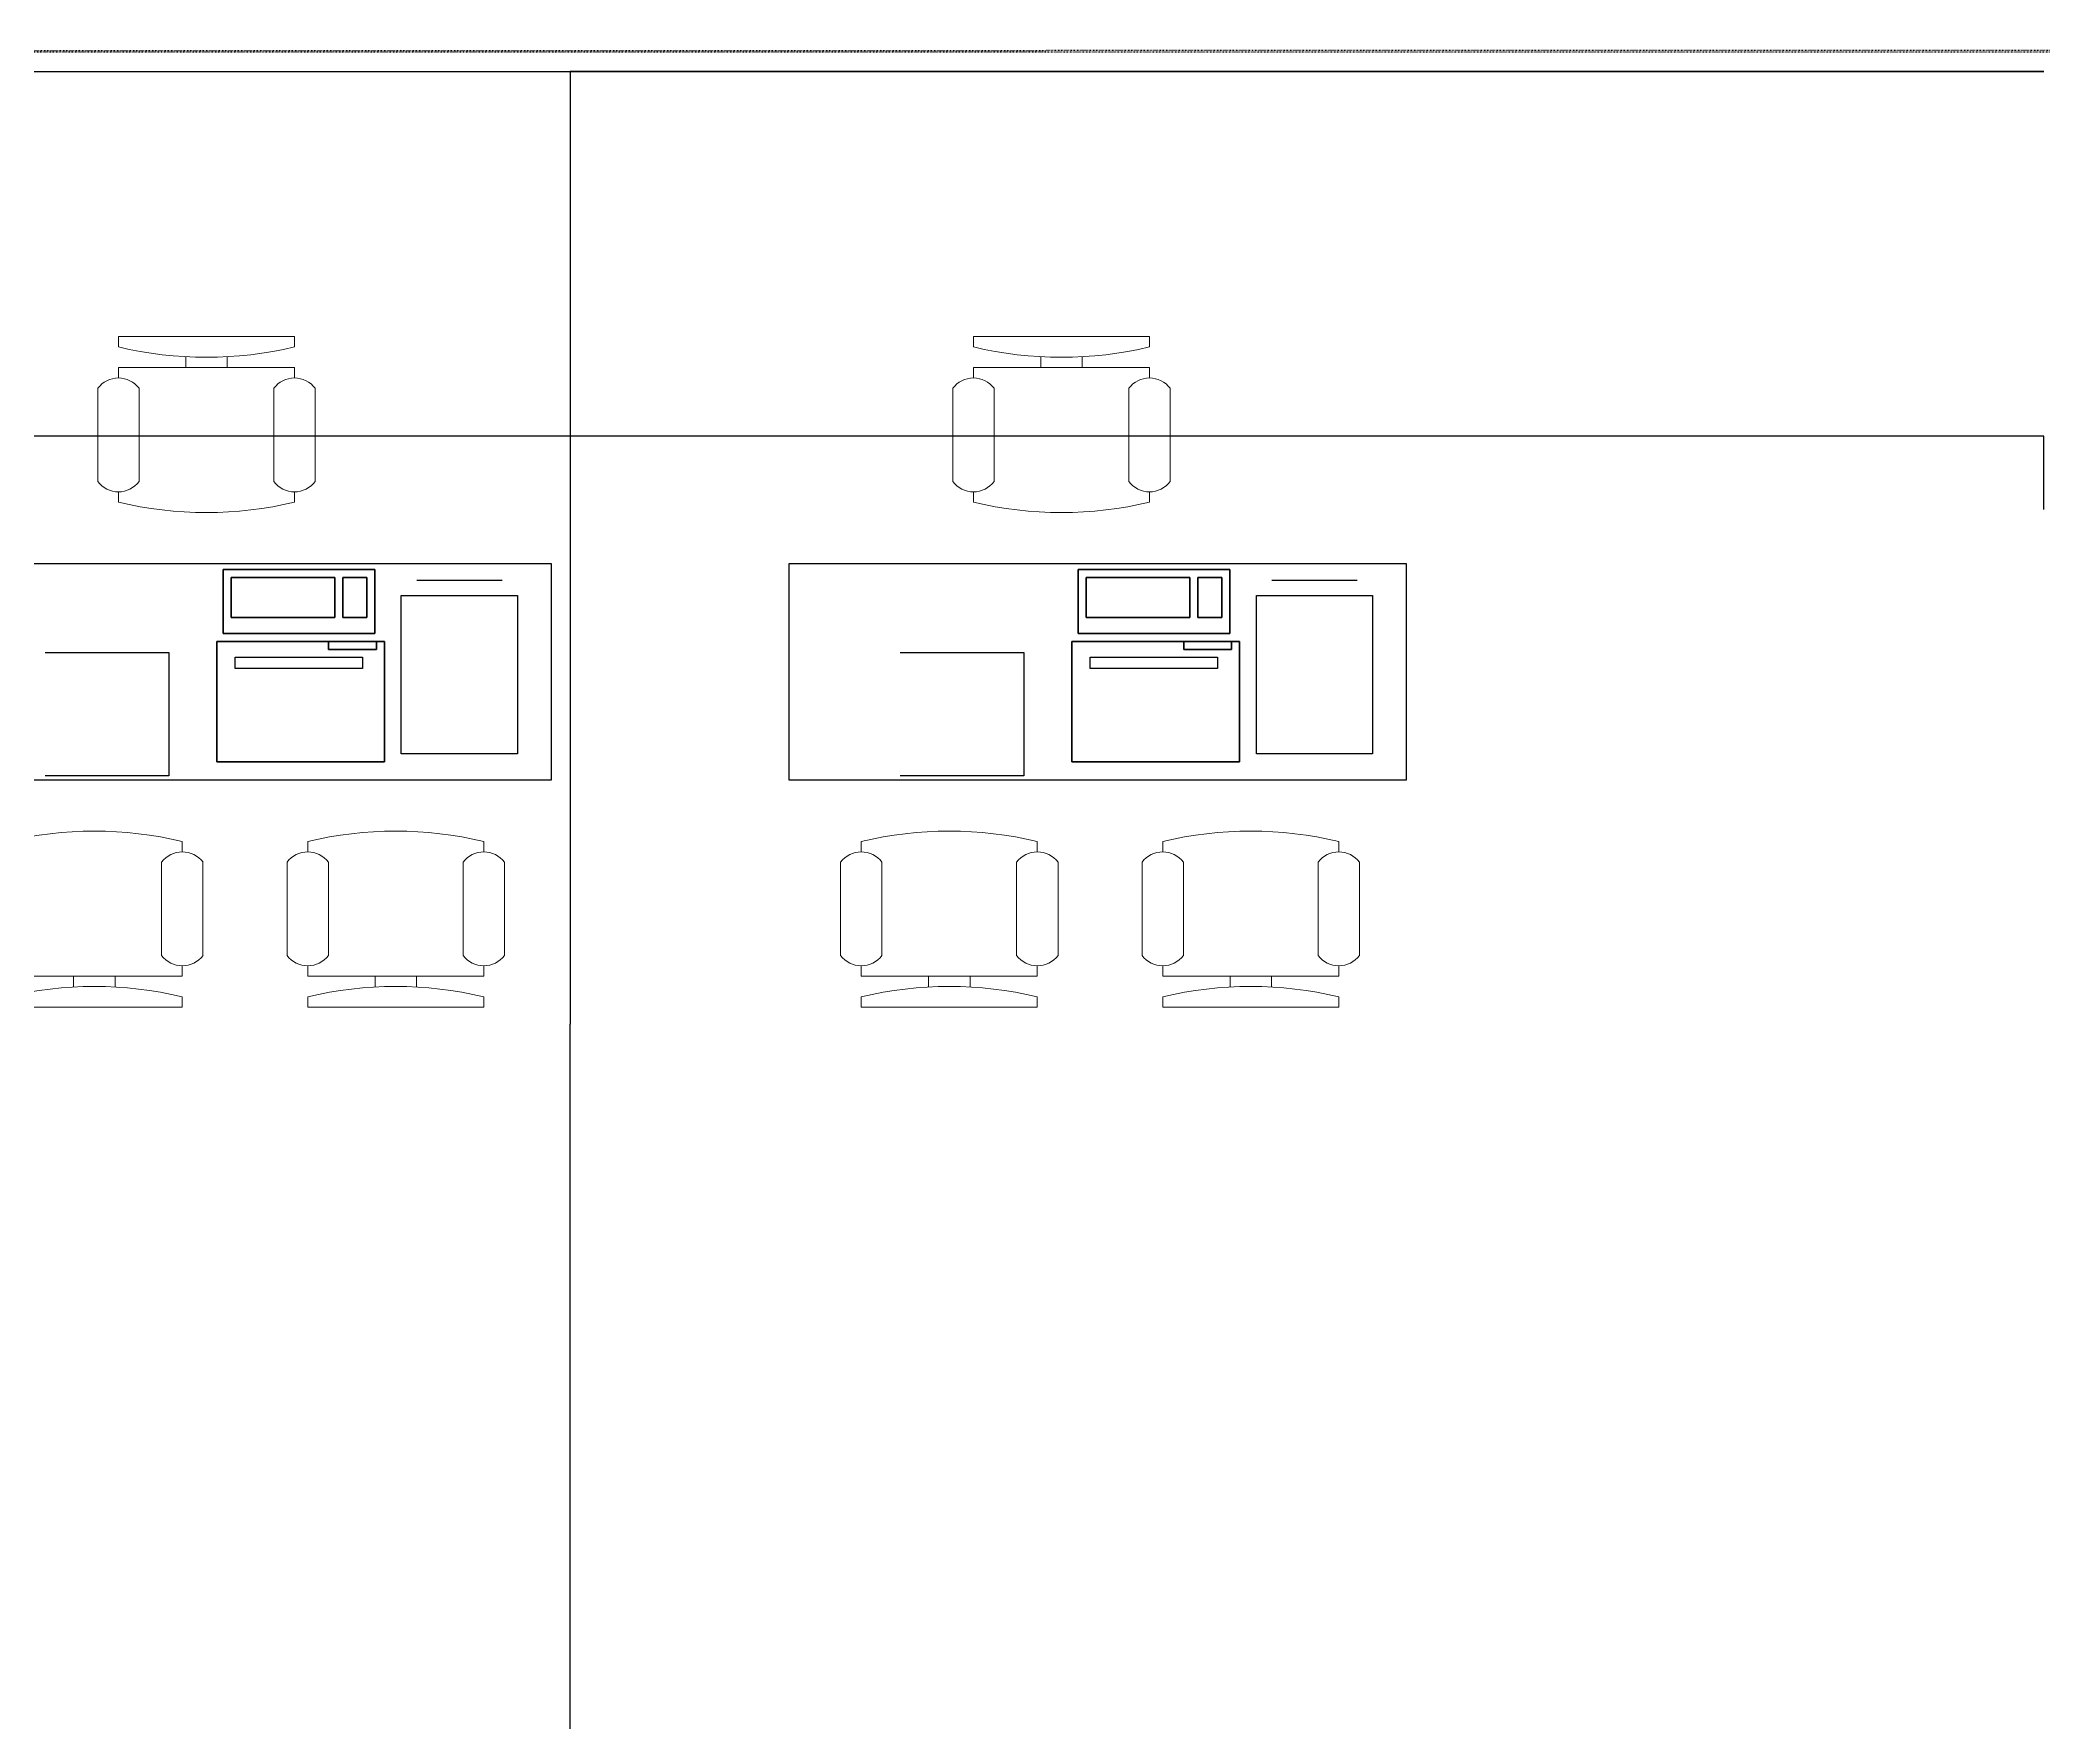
# Model space of a CAD drawing. Header units: millimetres. Extents: x -327709 to -233612, y 250954 to 312605.
# Drawn here: x -246551 to -240062, y 266769 to 272220 of the extents above; entities that cross this region are included whole.
import ezdxf

# ---------------------------------------------------------------- set-up
doc = ezdxf.new("R2010")
doc.units = ezdxf.units.MM
doc.header["$PDMODE"] = 35
doc.linetypes.add('Dash Style-1', pattern=[4.724409, 1.889764, -2.834646])
for name, color, linetype, lineweight in [('p1', 7, 'Continuous', 18), ('P4', 7, 'Continuous', 18), ('SUPERFICIES', 7, 'Dash Style-1', 5)]:
    doc.layers.add(name, color=color, linetype=linetype, lineweight=lineweight)
doc.styles.add('Arial (bold)', font='arialbd.ttf')
doc.dimstyles.new('carlos', dxfattribs={"dimtxt": 0.067432, "dimasz": 0.00186, "dimexe": 1.7e-05, "dimexo": 1.25e-05, "dimgap": 0, "dimtad": 0, "dimdec": 3, "dimtxsty": 'Arial (bold)', "dimblk": 'VW_SLASH-1', "dimblk1": 'VW_SLASH-1', "dimblk2": 'VW_SLASH-1', "dimcen": 0, "dimazin": 0, "dimtfac": 1, "dimtdec": 3, "dimtix": 1, "dimtmove": 0, "dimatfit": 0, "dimldrblk": 'VW_SLASH-1', "dimfxl": 1, "dimfrac": 2, "dimtolj": 1, "dimarcsym": 0})

# ---------------------------------------------------------------- blocks, each defined once
blk = doc.blocks.new('Group-93-1')
at = {"color": 7, "linetype": 'Continuous', "lineweight": 9}
for p, q in [((-0.285, 0), (-0.285, -0.0335)), ((-0.285, 0), (0.285, 0)), ((0.285, 0), (0.285, -0.0335)), ((-0.285, -0.1006), (-0.285, -0.1341)), ((-0.285, -0.1006), (0.285, -0.1006)), ((-0.0671, -0.1006), (-0.0671, -0.0649)), ((0.0671, -0.0656), (0.0671, -0.1006)), ((0.285, -0.1006), (0.285, -0.1341)), ((-0.352, -0.1676), (-0.352, -0.4694)), ((-0.2179, -0.4694), (-0.2179, -0.1676)), ((0.2179, -0.1676), (0.2179, -0.4694)), ((0.352, -0.4694), (0.352, -0.1676)), ((-0.285, -0.5029), (-0.285, -0.5364)), ((0.285, -0.5029), (0.285, -0.5364))]:
    blk.add_line(p, q, dxfattribs=at)
for centre, radius, start, end in [((0, 1.1609), 1.228, 256.5803, 283.4197), ((-0.285, -0.2179), 0.0838, 36.8699, 143.1301), ((0.285, -0.2179), 0.0838, 36.8699, 143.1301), ((-0.285, -0.4191), 0.0838, 216.8699, 323.1301), ((0.285, -0.4191), 0.0838, 216.8699, 323.1301), ((0, 0.658), 1.228, 256.5803, 283.4197)]:
    blk.add_arc(centre, radius, start, end, dxfattribs=at)
blk = doc.blocks.new('Chair - Desk_Sc1')
at = {"color": 7}
blk.add_blockref('Group-93-1', (0, 0), dxfattribs=at)
blk = doc.blocks.new('VW_SLASH-1')
at = {"layer": 'p1', "color": 0, "linetype": 'ByBlock', "lineweight": -2}
blk.add_line((0, 0), (-1, 0), dxfattribs=at)
at = {"layer": 'p1', "color": 0, "linetype": 'Continuous', "lineweight": 20}
blk.add_lwpolyline([(1, 1), (-1, -1)], dxfattribs=at)
blk = doc.blocks.new('*D437')
at = {"layer": 'Defpoints', "color": 0, "linetype": 'Continuous', "transparency": 16777216}
for p in [(-244834.3, 272117.5), (-240061.9, 272117.5), (-240042.2, 265946.4)]:
    blk.add_point(p, dxfattribs=at)
at = {"layer": 'P4', "color": 0, "linetype": 'Continuous', "lineweight": -2, "transparency": 16777216}
for p, q in [((-240061.9, 272117.5), (-244834.3, 272117.5)), ((-244834.3, 272117.5), (-244834.3, 269032)), ((-244834.3, 265946.4), (-244834.3, 269031.9)), ((-240042.2, 265946.4), (-244834.3, 265946.4))]:
    blk.add_line(p, q, dxfattribs=at)
at = {"layer": 'P4', "color": 0, "linetype": 'Continuous', "lineweight": -2, "transparency": 16777216, "xscale": 0.0018603515625, "yscale": 0.0018603515625, "zscale": 0.0018603515625}
for p, rotation in [((-244834.3, 272117.5), 90), ((-244834.3, 265946.4), 270)]:
    blk.add_blockref('VW_SLASH-1', p, dxfattribs=dict(at, rotation=rotation))
at = {"layer": 'P4', "color": 0, "linetype": 'Continuous', "lineweight": -2, "transparency": 16777216, "insert": (-244834.3, 269031.9), "char_height": 0.0607, "attachment_point": 5, "style": 'Arial (bold)'}
blk.add_mtext('\\A1;18513,157', dxfattribs=at)
blk = doc.blocks.new('*D439')
at = {"layer": 'Defpoints', "color": 0, "linetype": 'Continuous', "transparency": 16777216}
for p in [(-240061.7, 270936.6), (-240061.7, 270699.7), (-255759.4, 269783.6)]:
    blk.add_point(p, dxfattribs=at)
at = {"layer": 'P4', "color": 0, "linetype": 'Continuous', "lineweight": -2, "transparency": 16777216}
for p, q in [((-255759.4, 269783.6), (-255759.4, 270936.6)), ((-255759.4, 270936.6), (-247910.7, 270936.6)), ((-240061.7, 270936.6), (-247910.3, 270936.6)), ((-240061.7, 270699.7), (-240061.7, 270936.6))]:
    blk.add_line(p, q, dxfattribs=at)
at = {"layer": 'P4', "color": 0, "linetype": 'Continuous', "lineweight": -2, "transparency": 16777216, "xscale": 0.0018603515625, "yscale": 0.0018603515625, "zscale": 0.0018603515625, "rotation": 180}
blk.add_blockref('VW_SLASH-1', (-255759.4, 270936.6), dxfattribs=at)
at = {"layer": 'P4', "color": 0, "linetype": 'Continuous', "lineweight": -2, "transparency": 16777216, "xscale": 0.0018603515625, "yscale": 0.0018603515625, "zscale": 0.0018603515625}
blk.add_blockref('VW_SLASH-1', (-240061.7, 270936.6), dxfattribs=at)
at = {"layer": 'P4', "color": 0, "linetype": 'Continuous', "lineweight": -2, "transparency": 16777216, "insert": (-247910.5, 270936.6), "char_height": 0.0607, "attachment_point": 5, "style": 'Arial (bold)'}
blk.add_mtext('\\A1;47093,03', dxfattribs=at)

msp = doc.modelspace()

# ---------------------------------------------------------------- linework, layer by layer
at = {"layer": 'P4', "color": 0, "linetype": 'Continuous', "lineweight": -2}
for p, q in [((-247442.94409, 272117.47284), (-240061.88004, 272117.47284)), ((-245957.94183, 270504.86879), (-245466.78124, 270504.86879)), ((-245466.78124, 270504.86879), (-245957.94183, 270504.86879)), ((-245957.94183, 270298.06433), (-245957.94183, 270504.86879)), ((-245957.94183, 270504.86879), (-245957.94183, 270298.06433)), ((-245932.09127, 270349.76545), (-245932.09127, 270479.01823)), ((-245932.09127, 270479.01823), (-245932.09127, 270349.76545)), ((-245596.03402, 270479.01823), (-245596.03402, 270349.76545)), ((-245596.03402, 270349.76545), (-245596.03402, 270479.01823)), ((-245570.18347, 270349.76545), (-245570.18347, 270479.01823)), ((-245570.18347, 270479.01823), (-245570.18347, 270349.76545)), ((-245492.63179, 270479.01823), (-245492.63179, 270349.76545)), ((-245492.63179, 270349.76545), (-245492.63179, 270479.01823)), ((-245466.78124, 270504.86879), (-245466.78124, 270298.06433)), ((-245466.78124, 270298.06433), (-245466.78124, 270504.86879)), ((-245330.9084, 270470.16244), (-245054.29874, 270470.16244)), ((-243189.19249, 270504.86879), (-242698.03189, 270504.86879)), ((-242698.03189, 270504.86879), (-243189.19249, 270504.86879)), ((-243189.19249, 270298.06433), (-243189.19249, 270504.86879)), ((-243189.19249, 270504.86879), (-243189.19249, 270298.06433)), ((-243163.34193, 270349.76545), (-243163.34193, 270479.01823)), ((-243163.34193, 270479.01823), (-243163.34193, 270349.76545)), ((-242827.28468, 270479.01823), (-242827.28468, 270349.76545)), ((-242827.28468, 270349.76545), (-242827.28468, 270479.01823)), ((-242801.43413, 270349.76545), (-242801.43413, 270479.01823)), ((-242801.43413, 270479.01823), (-242801.43413, 270349.76545)), ((-242723.88245, 270479.01823), (-242723.88245, 270349.76545)), ((-242723.88245, 270349.76545), (-242723.88245, 270479.01823)), ((-242698.03189, 270504.86879), (-242698.03189, 270298.06433)), ((-242698.03189, 270298.06433), (-242698.03189, 270504.86879)), ((-242562.15906, 270470.16244), (-242285.5494, 270470.16244)), ((-245380.91693, 270420.15391), (-245004.29021, 270420.15391)), ((-245380.91693, 269907.56652), (-245380.91693, 270420.15391)), ((-245004.29021, 270420.15391), (-245004.29021, 269907.56652)), ((-242612.16759, 270420.15391), (-242235.54087, 270420.15391)), ((-242612.16759, 269907.56652), (-242612.16759, 270420.15391)), ((-242235.54087, 270420.15391), (-242235.54087, 269907.56652)), ((-245596.03402, 270349.76545), (-245932.09127, 270349.76545)), ((-245932.09127, 270349.76545), (-245596.03402, 270349.76545)), ((-245492.63179, 270349.76545), (-245570.18347, 270349.76545)), ((-245570.18347, 270349.76545), (-245492.63179, 270349.76545)), ((-242827.28468, 270349.76545), (-243163.34193, 270349.76545)), ((-243163.34193, 270349.76545), (-242827.28468, 270349.76545)), ((-242723.88245, 270349.76545), (-242801.43413, 270349.76545)), ((-242801.43413, 270349.76545), (-242723.88245, 270349.76545)), ((-245978.1376, 270271.66249), (-245435.27589, 270271.66249)), ((-245435.27589, 270271.66249), (-245978.1376, 270271.66249)), ((-245978.1376, 269882.21153), (-245978.1376, 270271.66249)), ((-245978.1376, 270271.66249), (-245978.1376, 269882.21153)), ((-245466.78124, 270298.06433), (-245957.94183, 270298.06433)), ((-245957.94183, 270298.06433), (-245466.78124, 270298.06433)), ((-245616.22979, 270245.81193), (-245616.22979, 270271.66249)), ((-245616.22979, 270271.66249), (-245616.22979, 270245.81193)), ((-245461.12645, 270271.66249), (-245461.12645, 270245.81193)), ((-245461.12645, 270245.81193), (-245461.12645, 270271.66249)), ((-245435.27589, 270271.66249), (-245435.27589, 269882.21153)), ((-245435.27589, 269882.21153), (-245435.27589, 270271.66249)), ((-243209.38826, 270271.66249), (-242666.52655, 270271.66249)), ((-242666.52655, 270271.66249), (-243209.38826, 270271.66249)), ((-243209.38826, 269882.21153), (-243209.38826, 270271.66249)), ((-243209.38826, 270271.66249), (-243209.38826, 269882.21153)), ((-242698.03189, 270298.06433), (-243189.19249, 270298.06433)), ((-243189.19249, 270298.06433), (-242698.03189, 270298.06433)), ((-242847.48045, 270245.81193), (-242847.48045, 270271.66249)), ((-242847.48045, 270271.66249), (-242847.48045, 270245.81193)), ((-242692.37711, 270271.66249), (-242692.37711, 270245.81193)), ((-242692.37711, 270245.81193), (-242692.37711, 270271.66249)), ((-242666.52655, 270271.66249), (-242666.52655, 269882.21153)), ((-242666.52655, 269882.21153), (-242666.52655, 270271.66249)), ((-246534.34221, 270236.13354), (-246134.274, 270236.13354)), ((-246134.274, 270236.13354), (-246134.274, 269836.06533)), ((-245919.24293, 270220.69977), (-245506.67259, 270220.69977)), ((-245919.24293, 270184.14757), (-245919.24293, 270220.69977)), ((-245461.12645, 270245.81193), (-245616.22979, 270245.81193)), ((-245616.22979, 270245.81193), (-245461.12645, 270245.81193)), ((-245506.67259, 270220.69977), (-245506.67259, 270184.14757)), ((-243765.59287, 270236.13354), (-243365.52465, 270236.13354)), ((-243365.52465, 270236.13354), (-243365.52465, 269836.06533)), ((-243150.49359, 270220.69977), (-242737.92325, 270220.69977)), ((-243150.49359, 270184.14757), (-243150.49359, 270220.69977)), ((-242692.37711, 270245.81193), (-242847.48045, 270245.81193)), ((-242847.48045, 270245.81193), (-242692.37711, 270245.81193)), ((-242737.92325, 270220.69977), (-242737.92325, 270184.14757)), ((-245506.67259, 270184.14757), (-245919.24293, 270184.14757)), ((-242737.92325, 270184.14757), (-243150.49359, 270184.14757)), ((-245435.27589, 269882.21153), (-245978.1376, 269882.21153)), ((-245978.1376, 269882.21153), (-245435.27589, 269882.21153)), ((-245004.29021, 269907.56652), (-245380.91693, 269907.56652)), ((-242666.52655, 269882.21153), (-243209.38826, 269882.21153)), ((-243209.38826, 269882.21153), (-242666.52655, 269882.21153)), ((-242235.54087, 269907.56652), (-242612.16759, 269907.56652)), ((-246134.274, 269836.06533), (-246534.34221, 269836.06533)), ((-243365.52465, 269836.06533), (-243765.59287, 269836.06533))]:
    msp.add_line(p, q, dxfattribs=at)
for points in [[(-244894.75861, 270523.40555), (-246895.09967, 270523.40555), (-246895.09967, 269823.28618), (-244894.75861, 269823.28618)], [(-242126.00926, 270523.40555), (-244126.35033, 270523.40555), (-244126.35033, 269823.28618), (-242126.00926, 269823.28618)]]:
    msp.add_lwpolyline(points, close=True, dxfattribs=at)
for points in [[(-245466.78124, 270504.86879), (-245466.78124, 270504.86879), (-245466.78124, 270504.86879), (-245957.94183, 270504.86879)], [(-245957.94183, 270504.86879), (-245957.94183, 270504.86879), (-245957.94183, 270504.86879), (-245957.94183, 270298.06433)], [(-245596.03402, 270479.01823), (-245596.03402, 270479.01823), (-245596.03402, 270479.01823), (-245932.09127, 270479.01823)], [(-245932.09127, 270479.01823), (-245932.09127, 270479.01823), (-245932.09127, 270479.01823), (-245932.09127, 270349.76545)], [(-245596.03402, 270349.76545), (-245596.03402, 270349.76545), (-245596.03402, 270349.76545), (-245596.03402, 270479.01823)], [(-245492.63179, 270479.01823), (-245492.63179, 270479.01823), (-245492.63179, 270479.01823), (-245570.18347, 270479.01823)], [(-245570.18347, 270479.01823), (-245570.18347, 270479.01823), (-245570.18347, 270479.01823), (-245570.18347, 270349.76545)], [(-245492.63179, 270349.76545), (-245492.63179, 270349.76545), (-245492.63179, 270349.76545), (-245492.63179, 270479.01823)], [(-245466.78124, 270298.06433), (-245466.78124, 270298.06433), (-245466.78124, 270298.06433), (-245466.78124, 270504.86879)], [(-242698.03189, 270504.86879), (-242698.03189, 270504.86879), (-242698.03189, 270504.86879), (-243189.19249, 270504.86879)], [(-243189.19249, 270504.86879), (-243189.19249, 270504.86879), (-243189.19249, 270504.86879), (-243189.19249, 270298.06433)], [(-242827.28468, 270479.01823), (-242827.28468, 270479.01823), (-242827.28468, 270479.01823), (-243163.34193, 270479.01823)], [(-243163.34193, 270479.01823), (-243163.34193, 270479.01823), (-243163.34193, 270479.01823), (-243163.34193, 270349.76545)], [(-242827.28468, 270349.76545), (-242827.28468, 270349.76545), (-242827.28468, 270349.76545), (-242827.28468, 270479.01823)], [(-242723.88245, 270479.01823), (-242723.88245, 270479.01823), (-242723.88245, 270479.01823), (-242801.43413, 270479.01823)], [(-242801.43413, 270479.01823), (-242801.43413, 270479.01823), (-242801.43413, 270479.01823), (-242801.43413, 270349.76545)], [(-242723.88245, 270349.76545), (-242723.88245, 270349.76545), (-242723.88245, 270349.76545), (-242723.88245, 270479.01823)], [(-242698.03189, 270298.06433), (-242698.03189, 270298.06433), (-242698.03189, 270298.06433), (-242698.03189, 270504.86879)], [(-245932.09127, 270349.76545), (-245932.09127, 270349.76545), (-245932.09127, 270349.76545), (-245596.03402, 270349.76545)], [(-245570.18347, 270349.76545), (-245570.18347, 270349.76545), (-245570.18347, 270349.76545), (-245492.63179, 270349.76545)], [(-243163.34193, 270349.76545), (-243163.34193, 270349.76545), (-243163.34193, 270349.76545), (-242827.28468, 270349.76545)], [(-242801.43413, 270349.76545), (-242801.43413, 270349.76545), (-242801.43413, 270349.76545), (-242723.88245, 270349.76545)], [(-245435.27589, 270271.66249), (-245435.27589, 270271.66249), (-245435.27589, 270271.66249), (-245978.1376, 270271.66249)], [(-245978.1376, 270271.66249), (-245978.1376, 270271.66249), (-245978.1376, 270271.66249), (-245978.1376, 269882.21153)], [(-245957.94183, 270298.06433), (-245957.94183, 270298.06433), (-245957.94183, 270298.06433), (-245466.78124, 270298.06433)], [(-245616.22979, 270271.66249), (-245616.22979, 270271.66249), (-245616.22979, 270271.66249), (-245616.22979, 270245.81193)], [(-245461.12645, 270245.81193), (-245461.12645, 270245.81193), (-245461.12645, 270245.81193), (-245461.12645, 270271.66249)], [(-245435.27589, 269882.21153), (-245435.27589, 269882.21153), (-245435.27589, 269882.21153), (-245435.27589, 270271.66249)], [(-242666.52655, 270271.66249), (-242666.52655, 270271.66249), (-242666.52655, 270271.66249), (-243209.38826, 270271.66249)], [(-243209.38826, 270271.66249), (-243209.38826, 270271.66249), (-243209.38826, 270271.66249), (-243209.38826, 269882.21153)], [(-243189.19249, 270298.06433), (-243189.19249, 270298.06433), (-243189.19249, 270298.06433), (-242698.03189, 270298.06433)], [(-242847.48045, 270271.66249), (-242847.48045, 270271.66249), (-242847.48045, 270271.66249), (-242847.48045, 270245.81193)], [(-242692.37711, 270245.81193), (-242692.37711, 270245.81193), (-242692.37711, 270245.81193), (-242692.37711, 270271.66249)], [(-242666.52655, 269882.21153), (-242666.52655, 269882.21153), (-242666.52655, 269882.21153), (-242666.52655, 270271.66249)], [(-245616.22979, 270245.81193), (-245616.22979, 270245.81193), (-245616.22979, 270245.81193), (-245461.12645, 270245.81193)], [(-242847.48045, 270245.81193), (-242847.48045, 270245.81193), (-242847.48045, 270245.81193), (-242692.37711, 270245.81193)], [(-245978.1376, 269882.21153), (-245978.1376, 269882.21153), (-245978.1376, 269882.21153), (-245435.27589, 269882.21153)], [(-243209.38826, 269882.21153), (-243209.38826, 269882.21153), (-243209.38826, 269882.21153), (-242666.52655, 269882.21153)]]:
    msp.add_3dface(points, dxfattribs=at)
at = {"layer": 'SUPERFICIES', "color": 0, "lineweight": -2}
for points in [[(-247883.01912, 279438.72113), (-236411.06312, 279438.72113), (-236411.06312, 272187.30288), (-255553.16757, 272181.81656), (-255538.69208, 274262.9452), (-255903.12525, 274683.53096), (-255903.12525, 277968.69107), (-247884.48053, 277968.69107)], [(-255914.38849, 272181.81656), (-236411.06312, 272181.81656), (-236411.06312, 265875.35204), (-255914.38849, 265875.35204)]]:
    msp.add_lwpolyline(points, close=True, dxfattribs=at)

# ---------------------------------------------------------------- block references
at = {"layer": 'P4', "color": 0, "lineweight": -2, "xscale": -1000.17053206043, "yscale": 1000.17053206043, "zscale": 1000.17053206043}
for p in [(-246011.97566, 271259.35591), (-243243.22632, 271259.35591)]:
    msp.add_blockref('Chair - Desk_Sc1', p, dxfattribs=at)
at = {"layer": 'P4', "color": 0, "lineweight": -2, "xscale": 1000.17053206043, "yscale": 1000.17053206043, "zscale": 1000.17053206043, "rotation": 180}
for p in [(-246375.22583, 269087.33582), (-245399.01303, 269087.33582), (-243606.47649, 269087.33582), (-242630.26369, 269087.33582)]:
    msp.add_blockref('Chair - Desk_Sc1', p, dxfattribs=at)

# ---------------------------------------------------------------- dimensions: what is measured, and where the dimension line sits
at = {"layer": 'P4', "color": 0, "linetype": 'Continuous', "lineweight": -2}
dim = msp.add_linear_dim(base=(-244834.2846, 272117.47284), p1=(-240042.20321, 265946.42065), p2=(-240061.88004, 272117.47284), angle=270, dimstyle='carlos', override={"dimtxt": 0.060689, "dimgap": 0.039688, "dimtih": 1, "dimtoh": 1, "dimlfac": 3, "dimpost": '<>', "dimtxsty": 'Arial (bold)'}, dxfattribs=at)
dim.commit()
dim.dimension.update_dxf_attribs({"geometry": '*D437', "text_midpoint": (-244834.2846, 269031.94675)})
dim = msp.add_linear_dim(base=(-240061.6855609848, 270936.6457967312), p1=(-255759.3620616033, 269783.606433645), p2=(-240061.6855609848, 270699.7311084421), dimstyle='carlos', override={"dimtxt": 0.060689, "dimgap": 0.039688, "dimtih": 1, "dimtoh": 1, "dimlfac": 3, "dimpost": '<>', "dimtxsty": 'Arial (bold)'}, dxfattribs=at)
dim.commit()
dim.dimension.update_dxf_attribs({"geometry": '*D439', "text_midpoint": (-247910.523811294, 270936.6457967312)})

doc.saveas('drawing.dxf')
